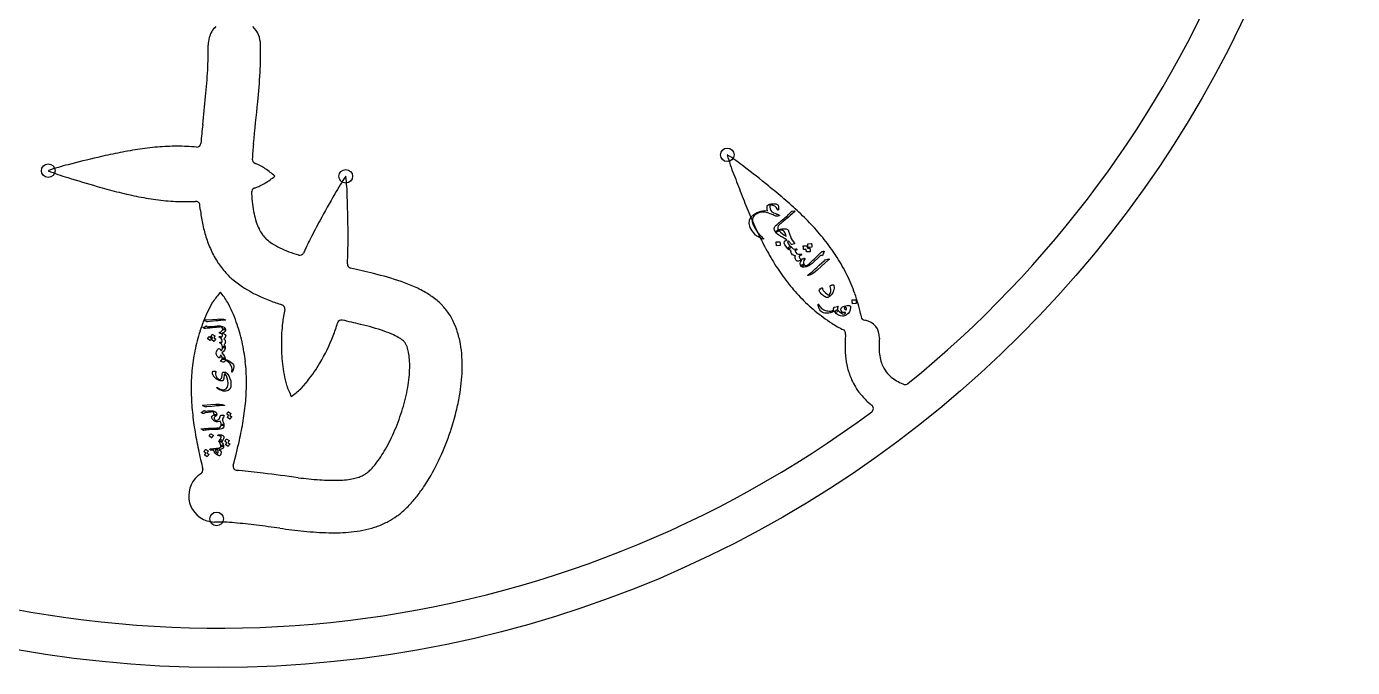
# Model space of a CAD drawing. Header units: millimetres. Extents: x -68 to 68, y -68 to 68.
# Drawn here: x -11.5 to 67.9, y -67.9 to -29.6 of the extents above; entities that cross this region are included whole.
import ezdxf

# ---------------------------------------------------------------- set-up
doc = ezdxf.new("R2010")
doc.units = ezdxf.units.MM
for name, color, linetype in [('CUT_INNER', 6, 'Continuous'), ('CUT_OUTER', 1, 'Continuous'), ('ENGRAVE', 7, 'Continuous'), ('TEXT', 5, 'Continuous')]:
    doc.layers.add(name, color=color, linetype=linetype)

msp = doc.modelspace()

# ---------------------------------------------------------------- linework, layer by layer
at = {"layer": 'CUT_INNER'}
for points in [[(2.192, -37.732), (2.236, -37.752)], [(2.2, -39.23), (2.16, -39.245)], [(-1.071, -40.515), (-1.093, -40.256)], [(2.279, -41.247), (2.284, -41.264)], [(2.446, -41.67), (2.455, -41.688)], [(-0.623, -46.626), (-0.318, -46.05), (-0.315, -46.045)], [(38.483, -46.772), (38.512, -46.939)], [(38.73, -47.146), (38.751, -47.148)], [(37.587, -47.998), (37.589, -47.986)], [(39.611, -48.215), (39.611, -48.221)], [(11.408, -49.078), (11.404, -49.058)], [(5.377, -50.75), (4.95, -51.244), (4.947, -51.248)], [(40.819, -50.871), (41.013, -50.958)], [(8.429, -56.546), (8.448, -56.54)]]:
    msp.add_lwpolyline(points, dxfattribs=at)
for centre, radius, start, end in [((0, 0), 65.593, 309.04758, 63.30252), ((0.967, -30.662), 1.571, 134.89219, 163.55669), ((0.967, -30.662), 1.571, 0.50162, 44.97579), ((-18.059, -31.137), 17.46, 356.65446, 1.52728), ((0.998, -30.667), 1.602, 163.70471, 180.18202), ((-17.402, -31.157), 19.946, 356.70096, 1.46231), ((-38.4, -29.964), 37.836, 354.25374, 356.6787), ((-38.231, -29.978), 40.808, 354.25932, 356.73215), ((-290.146, -4.772), 290.839, 353.9496, 354.28123), ((-43025.74, 4337.524), 43249.615, 354.1954084, 354.1987503), ((38.766, -39.774), 39.93, 173.74996, 175.37004), ((1.961, -76.376), 40.05, 101.49233, 103.23371), ((-1.026, -61.666), 25.039, 98.73917, 101.50049), ((-2.117, -54.57), 17.86, 94.90625, 98.73925), ((-2.445, -50.763), 14.039, 90.06039, 94.89779), ((-2.447, -48.544), 11.82, 84.43664, 90.06173), ((-1.283, -36.53), 0.25, 265.81625, 355.20607), ((21.745, -38.62), 19.734, 174.03894, 176.71534), ((25.021, -46.033), 10.36, 51.19795, 58.07606), ((40.486, -34.556), 10.342, 195.04273, 201.92571), ((-6.622, -47.906), 10.35, 103.23336, 110.11851), ((10.63, -113.306), 77.984, 103.22234, 104.57261), ((2.293, -37.504), 0.25, 176.59705, 246.12085), ((-1.523, -45.437), 8.555, 59.46571, 63.93674), ((-2.225, -45.148), 8.696, 49.66602, 54.50835), ((-15.923, -99.857), 77.984, 51.1852, 52.53547), ((-6.151, -28.653), 10.352, 247.08511, 253.96114), ((15.598, 40.231), 82.584, 252.66319, 253.93818), ((-1.168, -32.657), 7.434, 302.27953, 307.94468), ((16.072, -44.518), 10.341, 144.58236, 151.46567), ((-2.625, -39.898), 10.36, 0.73791, 7.61572), ((112.98, -7.5), 87.717, 200.63854, 201.44078), ((3.822, -0.604), 40.085, 253.96419, 255.70259), ((0.116, -15.161), 25.064, 255.69445, 258.4504), ((2.25, -39.478), 0.25, 111.07844, 181.30394), ((3.251, -39.49), 1.25, 179.7027, 183.85454), ((12.372, -39.002), 10.385, 183.15935, 186.6152), ((-0.883, -31.992), 7.867, 293.0668, 297.92932), ((78.626, -80.663), 82.584, 150.16593, 151.44092), ((81.519, -19.906), 53.898, 201.39067, 202.6863), ((7.86, -70.306), 40.05, 49.45519, 51.19657), ((-1.323, -22.201), 17.878, 258.45029, 262.27582), ((-1.839, -25.993), 14.052, 262.28422, 267.11329), ((-1.947, -28.059), 11.983, 267.13027, 272.78186), ((-1.342, -40.277), 0.25, 4.86122, 95.23521), ((9.575, -39.246), 7.579, 187.22011, 191.5742), ((-70.198, -42.589), 77.984, 0.72508, 2.07535), ((17.621, -58.901), 25.039, 46.70202, 49.46334), ((9.248, -39.309), 10.389, 186.66254, 191.26794), ((11.694, -38.478), 9.815, 193.48337, 196.38985), ((8.846, -38.878), 6.982, 199.98586, 203.57265), ((41.307, -60.33), 40.085, 151.46693, 153.20532), ((60.472, -28.712), 31.084, 202.67226, 204.90492), ((22.544, -53.676), 17.86, 42.86911, 46.70211), ((7.248, -39.673), 8.357, 191.50334, 197.24356), ((6.915, -39.337), 5.042, 207.79724, 211.89495), ((2.93, -41.806), 0.353, 213.4207, 220.62502), ((6.045, -39.289), 4.358, 219.07956, 223.0491), ((-32.267, -42.117), 40.05, 358.99507, 0.73645), ((51.218, -33.01), 20.88, 204.90094, 208.19268), ((25.343, -51.075), 14.039, 38.02324, 42.86064), ((5.983, -40.033), 7.042, 197.49398, 204.50332), ((3.111, -42.016), 0.353, 224.58825, 231.94289), ((7.538, -36.594), 7.353, 230.82776, 233.79817), ((3.398, -42.238), 0.354, 234.99117, 240.49299), ((6.595, -37.045), 6.452, 238.49522, 243.21262), ((7.146, -35.541), 8.044, 244.53851, 253.13122), ((22.971, -51.147), 19.579, 153.00369, 155.75418), ((-12.149, -42.534), 19.928, 356.43323, 359.17983), ((46.633, -35.467), 15.679, 208.19666, 212.53955), ((26.965, -49.802), 11.977, 32.34721, 38.00596), ((5.191, -40.352), 6.19, 204.86036, 212.78873), ((4.892, -43.003), 0.25, 251.19388, 335.2693), ((27.803, -49.267), 10.983, 26.10607, 32.32585), ((2.489, -42.193), 2.921, 211.12816, 214.27346), ((6.539, -38.861), 8.158, 217.59733, 223.20797), ((1.832, -43.367), 1.645, 221.0484, 231.86459), ((7.99, -43.787), 0.25, 176.93546, 257.33212), ((-5.555, -105.096), 62.537, 76.2486, 77.54255), ((4.844, -62.873), 19.052, 71.24428, 76.44281), ((44.249, -36.985), 12.852, 212.55251, 217.82205), ((28.163, -49.088), 10.581, 19.5037, 26.09604), ((7.755, -36.275), 10.883, 230.39366, 234.67984), ((3.04, -42.696), 2.922, 237.33545, 239.73783), ((6.2, -37.711), 8.822, 238.32644, 249.44232), ((7.043, -55.96), 11.8, 66.41598, 70.56017), ((8.573, -52.174), 7.72, 59.34876, 65.57925), ((43.085, -37.883), 11.381, 217.84237, 223.80929), ((6.805, -51.037), 8.696, 140.12276, 144.96509), ((-5.694, -50.079), 7.434, 32.73627, 38.40142), ((-6.865, -50.044), 8.426, 19.34069, 28.22419), ((6.672, -36.858), 9.787, 248.606, 253.05955), ((11.724, -46.978), 1.645, 52.39598, 61.50082), ((9.038, -50.93), 6.42, 48.00873, 54.92867), ((42.624, -38.321), 10.746, 223.82803, 230.2381), ((28.888, -48.843), 9.816, 12.18131, 19.5647), ((8.25, -50.825), 9.816, 154.67519, 162.05859), ((3.74, -46.458), 0.25, 348.88577, 71.19388), ((11.859, -48.169), 8.048, 168.07259, 173.96172), ((11.871, -47.615), 2.064, 39.48826, 44.88136), ((8.98, -50.225), 5.958, 34.19016, 41.18356), ((42.381, -38.616), 10.364, 230.22782, 237.10941), ((-8.684, -50.724), 10.367, 12.72209, 19.55706), ((14.53, -48.564), 10.746, 173.36791, 179.77798), ((-0.393, -45.159), 7.848, 338.14726, 344.06299), ((7.393, -47.386), 0.25, 77.33212, 163.31899), ((-3.613, -96.91), 50.982, 76.22995, 77.47082), ((4.823, -62.905), 15.947, 71.24132, 76.58393), ((12.139, -47.942), 2.064, 25.56212, 31.05032), ((6.848, -50.632), 8, 21.7974, 26.58948), ((39.734, -42.965), 5.276, 235.59605, 244.39506), ((38.758, -46.897), 0.25, 189.65075, 263.63213), ((38.594, -48.155), 1.019, 356.63055, 81.15913), ((8.975, -51.072), 10.581, 161.99759, 168.58993), ((-9.053, -50.809), 10.746, 6.32192, 12.73199), ((-3.026, -44.241), 10.634, 329.05182, 338.83448), ((7.298, -55.276), 7.928, 66.14274, 70.45125), ((8.367, -52.501), 4.959, 59.538, 64.46783), ((10.713, -48.537), 0.353, 55.37603, 61.56666), ((8.645, -51.38), 3.869, 50.75283, 54.09479), ((10.875, -48.661), 0.353, 43.0217, 51.92045), ((10.188, -49.258), 1.263, 36.76058, 41.562), ((11.512, -48.609), 2.922, 16.22459, 18.92964), ((8.716, -49.603), 5.886, 10.23468, 17.91004), ((37.342, -47.947), 0.25, 350.81963, 63.47425), ((43.721, -48.687), 6.17, 177.65697, 185.43816), ((42.159, -48.55), 4.605, 173.11799, 178.56506), ((44.689, -48.691), 5.1, 174.71726, 181.34942), ((9.369, -51.149), 10.983, 168.59996, 174.81974), ((14.151, -48.564), 10.367, 179.76808, 186.60305), ((10.922, -48.721), 0.353, 29.15781, 38.2137), ((9.388, -49.506), 2.077, 22.56053, 27.44657), ((10.984, -48.855), 0.353, 18.19644, 24.39178), ((6.306, -50.266), 5.239, 13.32932, 16.88052), ((4.149, -50.243), 7.352, 5.89024, 9.12518), ((7.398, -49.803), 7.22, 3.64138, 9.94041), ((43.08, -48.725), 3.49, 181.40519, 189.30605), ((-9.685, -50.875), 11.381, 0.33626, 6.30317), ((12.226, -48.819), 8.426, 186.38668, 195.27018), ((-2.329, -44.669), 9.816, 321.72118, 329.10458), ((3.183, -49.751), 8.296, 354.35568, 358.29398), ((5.389, -49.896), 6.086, 359.03743, 3.83358), ((5.792, -49.877), 8.827, 358.26302, 3.4565), ((42.551, -48.796), 4.996, 185.46582, 194.08139), ((41.866, -48.965), 4.29, 194.11461, 203.97992), ((42.178, -48.873), 2.576, 189.30483, 198.5048), ((41.666, -49.043), 2.037, 198.54839, 208.79061), ((41.478, -49.143), 1.824, 208.88984, 224.95064), ((10.359, -51.235), 11.977, 174.8411, 180.49984), ((-11.156, -50.88), 12.852, 355.0464, 0.31594), ((0.945, -49.404), 10.557, 350.37216, 353.67637), ((3.542, -49.766), 11.08, 350.0755, 358.04367), ((41.495, -49.13), 3.884, 203.98029, 218.46297), ((41.643, -48.974), 2.059, 225.03183, 235.10982), ((41.956, -48.521), 2.61, 235.14843, 244.1687), ((12.421, -51.212), 14.039, 180.51713, 185.35453), ((11.093, -48.522), 7.434, 199.78226, 205.44742), ((-0.873, -44.787), 8.696, 307.16875, 312.01109), ((0.426, -49.238), 11.098, 343.14805, 349.97222), ((41.52, -49.105), 3.92, 218.52644, 229.09869), ((41.376, -50.09), 0.941, 247.32436, 252.93439), ((41.164, -50.747), 0.25, 255.20166, 309.19922), ((-13.971, -50.632), 15.679, 350.69055, 355.03344), ((1.221, -49.402), 13.429, 346.25233, 350.25312), ((40.847, -49.91), 2.871, 228.72953, 233.88428), ((39.002, -52.427), 0.25, 306.73828, 52.25098), ((0, -0.002), 65.591, 246.9623, 306.64815), ((16.225, -50.853), 17.86, 185.363, 189.196), ((-19.104, -49.789), 20.88, 347.39483, 350.68657), ((-0.82, -48.883), 12.393, 337.01326, 343.24759), ((-0.558, -48.969), 15.26, 339.86553, 346.25806), ((23.312, -49.706), 25.039, 189.19591, 191.95723), ((0.635, -49.525), 10.803, 330.3111, 337.13641), ((-28.954, -47.59), 30.972, 344.56933, 347.40081), ((-0.378, -49.058), 15.06, 333.56231, 339.94728), ((37.532, -46.704), 39.573, 191.94384, 193.68515), ((3.807, -51.362), 7.138, 321.93633, 330.5081), ((-0.195, -57.667), 1.571, 122.45384, 252.30809), ((-1.161, -56.124), 0.25, 299.47747, 13.25341), ((1.144, -55.896), 0.25, 164.85711, 266.43511), ((0.913, -60.249), 4.109, 85.12532, 87.00454), ((-1.566, -89.412), 33.378, 82.66817, 85.13831), ((-3596.231, -27763.995), 27940.44, 82.595016, 82.5993409), ((6.788, -53.233), 3.726, 301.25132, 304.50243), ((8.692, -56.017), 0.353, 305.744, 311.76618), ((6.812, -53.735), 3.31, 309.72718, 314.8599), ((4.905, -52.079), 5.832, 316.66686, 320.82939), ((2.102, -50.312), 12.281, 326.64809, 333.65192), ((7.921, -31.432), 25.342, 262.89176, 265.8459), ((6.911, -45.633), 11.105, 265.73322, 271.55729), ((6.951, -49.573), 7.166, 272.09657, 275.9712), ((7.14, -51.892), 4.841, 276.60271, 281.57206), ((6.797, -51.223), 5.568, 283.64518, 287.04387), ((6.939, -52.69), 4.135, 291.40902, 295.0244), ((8.531, -56.12), 0.353, 296.31081, 302.48644), ((3.795, -51.364), 10.289, 322.13459, 326.35788), ((5.501, -52.618), 8.172, 316.58456, 321.73227), ((9.819, -57.493), 1.645, 302.84499, 311.70215), ((6.891, -53.856), 6.312, 309.58626, 316.07737), ((-0.189, -57.635), 1.602, 252.4433, 268.92061), ((-0.14, -72.541), 13.304, 85.15994, 90.34116), ((-1.521, -89.033), 29.853, 82.64951, 85.18903), ((-27.547, -291.915), 234.398, 82.34072, 82.68482), ((7.439, -53.52), 6.329, 281.23571, 287.73608), ((7.745, -54.545), 5.259, 287.96378, 296.03999), ((8.849, -56.609), 2.922, 294.34522, 297.04167), ((6.436, -52.691), 7.518, 299.85334, 304.66116), ((10.054, -12.325), 47.709, 262.33963, 264.06638), ((7.236, -39.469), 20.42, 264.05696, 266.23637), ((6.943, -45.071), 14.81, 265.94615, 268.79525), ((6.928, -49.074), 10.808, 268.42878, 275.53753), ((7.155, -51.914), 7.959, 275.87948, 280.98621)]:
    msp.add_arc(centre, radius, start, end, dxfattribs=at)
at = {"layer": 'CUT_OUTER'}
msp.add_circle((0, 0), 67.95, dxfattribs=at)
at = {"layer": 'ENGRAVE'}
for centre in [(30.498, -37.239), (-10.182, -38.188), (7.644, -38.524), (-0.092, -59.049)]:
    msp.add_circle(centre, 0.408, dxfattribs=at)
at = {"layer": 'TEXT'}
for points in [[(33.49, -40.214), (33.52, -40.237), (33.543, -40.269), (33.56, -40.31), (33.57, -40.359), (33.572, -40.386), (33.574, -40.412), (33.574, -40.436), (33.573, -40.459), (33.571, -40.48), (33.568, -40.5), (33.564, -40.518), (33.559, -40.535), (33.552, -40.548), (33.543, -40.551), (33.533, -40.543), (33.522, -40.524), (33.447, -40.408), (33.347, -40.322), (33.221, -40.269), (33.069, -40.247), (33.061, -40.249), (33.056, -40.253), (33.051, -40.261), (33.049, -40.27), (33.048, -40.376), (33.069, -40.474), (33.111, -40.566), (33.175, -40.65), (33.189, -40.663), (33.211, -40.677), (33.24, -40.692), (33.276, -40.709), (33.346, -40.738), (33.408, -40.763), (33.462, -40.785), (33.507, -40.803), (33.544, -40.818), (33.573, -40.83), (33.594, -40.839), (33.607, -40.844), (33.621, -40.855), (33.623, -40.865), (33.612, -40.875), (33.588, -40.885), (33.52, -40.904), (33.468, -40.915), (33.431, -40.919), (33.409, -40.916), (33.363, -40.891), (33.312, -40.866), (33.256, -40.841), (33.196, -40.816), (33.131, -40.791), (33.062, -40.766), (32.988, -40.741), (32.91, -40.716), (32.734, -40.679), (32.562, -40.681), (32.392, -40.72), (32.225, -40.798), (32.145, -40.855), (32.081, -40.922), (32.033, -40.999), (32, -41.086), (31.992, -41.248), (32.045, -41.439), (32.16, -41.658), (32.337, -41.904), (32.367, -41.94), (32.401, -41.978), (32.437, -42.019), (32.477, -42.061), (32.519, -42.106), (32.565, -42.152), (32.614, -42.201), (32.666, -42.251), (32.674, -42.26), (32.679, -42.267), (32.68, -42.274), (32.678, -42.279), (32.653, -42.284), (32.597, -42.268), (32.511, -42.232), (32.394, -42.176), (32.326, -42.139), (32.27, -42.105), (32.226, -42.072), (32.194, -42.042), (32.088, -41.919), (31.998, -41.801), (31.927, -41.69), (31.872, -41.584), (31.806, -41.357), (31.82, -41.153), (31.912, -40.973), (32.083, -40.817), (32.294, -40.693), (32.501, -40.615), (32.706, -40.58), (32.909, -40.59), (32.889, -40.501), (32.879, -40.424), (32.879, -40.359), (32.888, -40.306), (32.895, -40.289), (32.905, -40.273), (32.917, -40.259), (32.933, -40.247), (32.981, -40.221), (33.03, -40.2), (33.079, -40.185), (33.127, -40.175), (33.234, -40.165), (33.33, -40.168), (33.415, -40.184), (33.49, -40.214)], [(34.526, -40.597), (34.535, -40.597), (34.541, -40.597), (34.545, -40.599), (34.547, -40.602), (34.548, -40.608), (34.544, -40.617), (34.534, -40.63), (34.519, -40.646), (34.392, -40.764), (34.273, -40.872), (34.162, -40.969), (34.06, -41.055), (33.971, -41.128), (33.892, -41.193), (33.822, -41.251), (33.761, -41.301), (33.71, -41.344), (33.667, -41.379), (33.634, -41.407), (33.61, -41.427), (33.547, -41.499), (33.518, -41.577), (33.524, -41.66), (33.566, -41.748), (33.576, -41.773), (33.573, -41.796), (33.557, -41.817), (33.528, -41.836), (33.477, -41.86), (33.439, -41.874), (33.413, -41.878), (33.398, -41.871), (33.333, -41.754), (33.316, -41.643), (33.35, -41.539), (33.432, -41.443), (33.477, -41.405), (33.522, -41.366), (33.568, -41.328), (33.614, -41.29), (33.66, -41.252), (33.706, -41.215), (33.753, -41.177), (33.8, -41.139), (33.889, -41.067), (33.968, -41.001), (34.037, -40.94), (34.096, -40.885), (34.151, -40.83), (34.209, -40.77), (34.271, -40.706), (34.335, -40.638), (34.347, -40.627), (34.36, -40.618), (34.373, -40.612), (34.386, -40.609)], [(33.835, -41.672), (33.91, -41.669), (33.974, -41.671), (34.028, -41.68), (34.071, -41.695), (34.106, -41.715), (34.135, -41.741), (34.157, -41.773), (34.173, -41.809), (34.227, -41.981), (34.28, -42.129), (34.332, -42.252), (34.384, -42.35), (34.516, -42.528), (34.521, -42.539), (34.52, -42.548), (34.513, -42.555), (34.5, -42.561), (34.356, -42.607), (34.346, -42.608), (34.336, -42.604), (34.326, -42.596), (34.316, -42.585), (34.292, -42.55), (34.269, -42.519), (34.246, -42.49), (34.223, -42.463), (34.201, -42.44), (34.179, -42.419), (34.159, -42.401), (34.139, -42.385), (34.125, -42.405), (34.116, -42.424), (34.112, -42.442), (34.113, -42.459), (34.135, -42.52), (34.173, -42.587), (34.229, -42.661), (34.303, -42.741), (34.316, -42.769), (34.303, -42.798), (34.263, -42.83), (34.197, -42.863), (34.177, -42.871), (34.16, -42.874), (34.146, -42.872), (34.135, -42.865), (34.016, -42.735), (33.939, -42.621), (33.906, -42.523), (33.916, -42.441), (33.931, -42.418), (33.963, -42.392), (34.01, -42.364), (34.072, -42.334), (34.06, -42.326), (34.045, -42.317), (34.026, -42.306), (34.005, -42.294), (33.981, -42.28), (33.953, -42.264), (33.922, -42.247), (33.888, -42.228), (33.821, -42.191), (33.76, -42.157), (33.706, -42.127), (33.659, -42.099), (33.578, -42.044), (33.508, -41.988), (33.448, -41.93), (33.398, -41.871), (33.428, -41.825), (33.467, -41.787), (33.516, -41.756), (33.574, -41.732), (33.631, -41.71), (33.693, -41.693), (33.761, -41.68), (33.835, -41.672)], [(34.022, -42.106), (33.99, -41.991), (33.954, -41.899), (33.914, -41.832), (33.87, -41.789), (33.821, -41.766), (33.76, -41.755), (33.688, -41.756), (33.605, -41.77), (33.605, -41.778), (33.608, -41.788), (33.612, -41.798), (33.619, -41.808), (33.688, -41.878), (33.778, -41.951), (33.889, -42.027), (34.022, -42.106)], [(33.637, -42.449), (33.641, -42.45), (33.645, -42.452), (33.648, -42.456), (33.651, -42.461), (33.663, -42.508), (33.671, -42.556), (33.673, -42.603), (33.671, -42.651), (33.67, -42.657), (33.667, -42.661), (33.663, -42.663), (33.658, -42.664), (33.452, -42.681), (33.446, -42.681), (33.442, -42.677), (33.44, -42.671), (33.44, -42.661), (33.44, -42.653), (33.439, -42.641), (33.438, -42.624), (33.437, -42.603), (33.435, -42.577), (33.432, -42.547), (33.429, -42.511), (33.425, -42.471), (33.425, -42.465), (33.427, -42.461), (33.429, -42.459), (33.434, -42.459)], [(34.611, -42.878), (34.626, -42.876), (34.638, -42.877), (34.649, -42.879), (34.658, -42.883), (34.665, -42.89), (34.669, -42.897), (34.67, -42.906), (34.669, -42.916), (34.663, -42.926), (34.654, -42.935), (34.641, -42.941), (34.624, -42.946), (34.615, -42.947), (34.605, -42.949), (34.596, -42.951), (34.586, -42.953), (34.576, -42.955), (34.566, -42.957), (34.556, -42.958), (34.545, -42.959), (34.595, -43.083), (34.671, -43.161), (34.772, -43.195), (34.898, -43.184), (34.913, -43.182), (34.925, -43.182), (34.935, -43.184), (34.944, -43.187), (34.951, -43.193), (34.955, -43.2), (34.957, -43.209), (34.956, -43.219), (34.952, -43.228), (34.945, -43.236), (34.934, -43.243), (34.92, -43.248), (34.886, -43.259), (34.858, -43.27), (34.837, -43.281), (34.823, -43.291), (34.807, -43.313), (34.801, -43.339), (34.804, -43.369), (34.816, -43.403), (34.835, -43.436), (34.856, -43.461), (34.88, -43.477), (34.906, -43.486), (34.939, -43.486), (34.983, -43.477), (35.036, -43.459), (35.101, -43.434), (35.109, -43.431), (35.117, -43.432), (35.125, -43.436), (35.132, -43.445), (35.138, -43.455), (35.141, -43.464), (35.141, -43.473), (35.137, -43.482), (35.087, -43.575), (35.062, -43.658), (35.062, -43.732), (35.085, -43.797), (35.089, -43.811), (35.085, -43.828), (35.074, -43.846), (35.056, -43.867), (35.036, -43.887), (35.016, -43.904), (34.995, -43.916), (34.975, -43.924), (34.955, -43.929), (34.939, -43.931), (34.927, -43.928), (34.918, -43.921), (34.877, -43.841), (34.866, -43.755), (34.886, -43.661), (34.937, -43.561), (34.939, -43.556), (34.939, -43.553), (34.936, -43.551), (34.93, -43.552), (34.864, -43.574), (34.809, -43.59), (34.764, -43.6), (34.729, -43.603), (34.7, -43.6), (34.674, -43.593), (34.651, -43.58), (34.632, -43.562), (34.59, -43.498), (34.568, -43.431), (34.566, -43.362), (34.583, -43.291), (34.517, -43.28), (34.459, -43.257), (34.408, -43.222), (34.365, -43.176), (34.334, -43.123), (34.316, -43.071), (34.311, -43.018), (34.321, -42.964), (34.262, -42.951), (34.211, -42.929), (34.168, -42.901), (34.134, -42.864), (34.13, -42.842), (34.144, -42.812), (34.176, -42.774), (34.227, -42.728), (34.245, -42.718), (34.263, -42.717), (34.282, -42.724), (34.301, -42.739), (34.377, -42.814), (34.453, -42.861), (34.532, -42.883), (34.611, -42.878)], [(35.431, -42.826), (35.435, -42.827), (35.439, -42.829), (35.442, -42.833), (35.446, -42.838), (35.452, -42.862), (35.458, -42.885), (35.462, -42.908), (35.466, -42.931), (35.468, -42.955), (35.469, -42.978), (35.469, -43.002), (35.467, -43.027), (35.465, -43.032), (35.462, -43.037), (35.458, -43.039), (35.452, -43.041), (35.245, -43.056), (35.241, -43.055), (35.238, -43.052), (35.236, -43.046), (35.236, -43.037), (35.236, -43.031), (35.235, -43.022), (35.234, -43.01), (35.233, -42.994), (35.232, -42.976), (35.23, -42.954), (35.227, -42.929), (35.225, -42.901), (35.072, -42.913), (35.067, -42.912), (35.064, -42.908), (35.062, -42.901), (35.062, -42.892), (35.062, -42.884), (35.062, -42.872), (35.061, -42.855), (35.059, -42.834), (35.057, -42.808), (35.055, -42.777), (35.052, -42.742), (35.047, -42.702), (35.048, -42.697), (35.05, -42.693), (35.053, -42.691), (35.057, -42.691), (35.259, -42.683), (35.263, -42.684), (35.266, -42.686), (35.27, -42.69), (35.273, -42.695), (35.278, -42.712), (35.282, -42.728), (35.286, -42.745), (35.29, -42.762), (35.293, -42.779), (35.295, -42.796), (35.296, -42.814), (35.296, -42.831)], [(35.529, -42.555), (35.533, -42.555), (35.537, -42.557), (35.54, -42.561), (35.544, -42.567), (35.55, -42.59), (35.556, -42.613), (35.56, -42.637), (35.564, -42.66), (35.566, -42.683), (35.567, -42.707), (35.567, -42.731), (35.565, -42.755), (35.564, -42.762), (35.561, -42.767), (35.557, -42.77), (35.551, -42.771), (35.344, -42.787), (35.339, -42.785), (35.336, -42.781), (35.334, -42.775), (35.334, -42.765), (35.334, -42.758), (35.333, -42.745), (35.332, -42.728), (35.331, -42.707), (35.329, -42.681), (35.327, -42.651), (35.323, -42.615), (35.319, -42.575), (35.319, -42.569), (35.321, -42.565), (35.324, -42.563), (35.328, -42.563)], [(36.165, -43.039), (36.204, -43.029), (36.236, -43.021), (36.258, -43.015), (36.273, -43.011), (36.283, -43.008), (36.291, -43.009), (36.298, -43.011), (36.304, -43.017), (36.307, -43.024), (36.308, -43.033), (36.306, -43.042), (36.3, -43.051), (36.272, -43.096), (36.25, -43.141), (36.234, -43.186), (36.224, -43.231), (36.22, -43.245), (36.211, -43.254), (36.198, -43.26), (36.18, -43.261), (36.092, -43.263), (36.068, -43.285), (36.045, -43.306), (36.022, -43.328), (36, -43.349), (35.978, -43.369), (35.956, -43.389), (35.936, -43.409), (35.915, -43.429), (35.726, -43.609), (35.574, -43.746), (35.461, -43.838), (35.386, -43.888), (35.229, -43.949), (35.099, -43.975), (34.995, -43.965), (34.917, -43.919), (34.915, -43.917), (34.914, -43.915), (34.912, -43.913), (34.911, -43.911), (34.913, -43.892), (34.932, -43.868), (34.967, -43.837), (35.019, -43.8), (35.039, -43.788), (35.056, -43.783), (35.071, -43.785), (35.084, -43.795), (35.128, -43.835), (35.174, -43.861), (35.222, -43.874), (35.272, -43.874), (35.31, -43.843), (35.352, -43.808), (35.398, -43.767), (35.449, -43.721), (35.505, -43.67), (35.564, -43.614), (35.627, -43.554), (35.695, -43.489), (35.761, -43.425), (35.821, -43.368), (35.874, -43.317), (35.92, -43.272), (35.959, -43.234), (35.992, -43.202), (36.018, -43.178), (36.038, -43.159), (36.13, -43.062), (36.14, -43.054), (36.149, -43.047), (36.157, -43.042), (36.165, -43.039)], [(36.525, -43.486), (36.572, -43.478), (36.595, -43.484), (36.593, -43.502), (36.566, -43.533), (36.142, -43.914), (35.882, -44.146), (35.663, -44.318), (35.486, -44.427), (35.35, -44.476), (35.336, -44.476), (35.327, -44.474), (35.323, -44.47), (35.324, -44.464), (35.327, -44.456), (35.332, -44.449), (35.34, -44.441), (35.35, -44.433), (35.43, -44.373), (35.513, -44.306), (35.597, -44.232), (35.684, -44.15), (35.707, -44.129), (35.769, -44.072), (35.869, -43.979), (36.008, -43.849), (36.314, -43.559), (36.331, -43.545), (36.349, -43.533), (36.366, -43.525), (36.383, -43.52)], [(36.691, -45.062), (36.719, -45.053), (36.744, -45.045), (36.767, -45.039), (36.788, -45.035), (36.806, -45.031), (36.823, -45.029), (36.837, -45.029), (36.848, -45.029), (36.862, -45.032), (36.873, -45.04), (36.88, -45.052), (36.884, -45.069), (36.892, -45.233), (36.869, -45.381), (36.815, -45.513), (36.731, -45.628), (36.704, -45.656), (36.675, -45.682), (36.647, -45.705), (36.617, -45.727), (36.588, -45.746), (36.558, -45.762), (36.528, -45.776), (36.498, -45.787), (36.48, -45.79), (36.461, -45.79), (36.443, -45.787), (36.424, -45.781), (36.37, -45.753), (36.317, -45.721), (36.266, -45.685), (36.218, -45.646), (36.171, -45.604), (36.126, -45.559), (36.083, -45.511), (36.042, -45.46), (36.006, -45.39), (36.013, -45.325), (36.063, -45.267), (36.154, -45.215), (36.166, -45.212), (36.177, -45.211), (36.187, -45.214), (36.195, -45.219), (36.199, -45.227), (36.202, -45.235), (36.203, -45.245), (36.203, -45.257), (36.207, -45.289), (36.223, -45.325), (36.251, -45.364), (36.289, -45.409), (36.38, -45.5), (36.458, -45.571), (36.525, -45.621), (36.579, -45.652), (36.584, -45.652), (36.589, -45.65), (36.596, -45.645), (36.604, -45.639), (36.669, -45.542), (36.701, -45.424), (36.701, -45.283), (36.669, -45.121), (36.666, -45.099), (36.669, -45.082), (36.677, -45.07), (36.691, -45.062)], [(38.189, -45.923), (38.193, -45.924), (38.197, -45.926), (38.2, -45.93), (38.203, -45.936), (38.216, -45.983), (38.223, -46.03), (38.225, -46.078), (38.223, -46.125), (38.222, -46.131), (38.219, -46.135), (38.215, -46.138), (38.21, -46.138), (38.004, -46.156), (37.998, -46.155), (37.994, -46.151), (37.992, -46.145), (37.992, -46.136), (37.992, -46.128), (37.991, -46.115), (37.99, -46.099), (37.989, -46.077), (37.987, -46.052), (37.985, -46.021), (37.981, -45.985), (37.977, -45.945), (37.977, -45.939), (37.979, -45.935), (37.981, -45.933), (37.986, -45.933)], [(36.911, -46.367), (37.102, -46.315), (37.119, -46.312), (37.129, -46.314), (37.133, -46.32), (37.131, -46.331), (37.117, -46.365), (37.106, -46.397), (37.098, -46.425), (37.094, -46.451), (37.094, -46.475), (37.098, -46.498), (37.107, -46.52), (37.12, -46.54), (37.13, -46.564), (37.124, -46.589), (37.105, -46.616), (37.071, -46.646), (37.033, -46.67), (37.001, -46.681), (36.974, -46.679), (36.953, -46.664), (36.941, -46.65), (36.93, -46.635), (36.918, -46.619), (36.907, -46.603), (36.905, -46.601), (36.901, -46.6), (36.896, -46.6), (36.889, -46.602), (36.794, -46.657), (36.691, -46.696), (36.579, -46.719), (36.459, -46.725), (36.346, -46.718), (36.252, -46.699), (36.178, -46.668), (36.124, -46.626), (36.083, -46.579), (36.049, -46.533), (36.021, -46.489), (36, -46.447), (35.991, -46.425), (35.983, -46.401), (35.974, -46.375), (35.966, -46.347), (35.958, -46.317), (35.95, -46.285), (35.943, -46.251), (35.937, -46.214), (35.935, -46.206), (35.935, -46.198), (35.936, -46.192), (35.939, -46.187), (35.944, -46.181), (35.949, -46.178), (35.954, -46.177), (35.959, -46.178), (35.964, -46.18), (35.968, -46.184), (35.972, -46.189), (35.974, -46.195), (36.006, -46.263), (36.041, -46.322), (36.079, -46.373), (36.12, -46.415), (36.167, -46.453), (36.218, -46.486), (36.272, -46.516), (36.33, -46.541), (36.391, -46.562), (36.456, -46.579), (36.524, -46.592), (36.595, -46.602), (36.656, -46.604), (36.711, -46.6), (36.762, -46.59), (36.808, -46.574), (36.831, -46.551), (36.851, -46.515), (36.866, -46.466), (36.877, -46.404), (36.881, -46.392), (36.888, -46.382), (36.898, -46.373), (36.911, -46.367)], [(37.87, -46.313), (37.877, -46.327), (37.882, -46.345), (37.885, -46.368), (37.884, -46.394), (37.861, -46.524), (37.811, -46.639), (37.735, -46.739), (37.633, -46.825), (37.574, -46.86), (37.516, -46.886), (37.459, -46.901), (37.405, -46.905), (37.272, -46.888), (37.152, -46.841), (37.045, -46.766), (36.952, -46.663), (36.946, -46.649), (36.947, -46.634), (36.954, -46.616), (36.968, -46.596), (36.977, -46.586), (36.986, -46.576), (36.996, -46.567), (37.007, -46.559), (37.019, -46.552), (37.03, -46.545), (37.041, -46.539), (37.052, -46.534), (37.072, -46.526), (37.09, -46.525), (37.105, -46.529), (37.119, -46.539), (37.214, -46.637), (37.311, -46.711), (37.41, -46.762), (37.511, -46.789), (37.535, -46.766), (37.553, -46.747), (37.565, -46.731), (37.572, -46.718), (37.576, -46.705), (37.577, -46.695), (37.576, -46.688), (37.572, -46.684), (37.568, -46.681), (37.565, -46.679), (37.561, -46.679), (37.557, -46.68), (37.508, -46.689), (37.463, -46.688), (37.423, -46.677), (37.389, -46.655), (37.317, -46.572), (37.296, -46.493), (37.326, -46.419), (37.408, -46.35), (37.463, -46.321), (37.525, -46.298), (37.594, -46.281), (37.671, -46.27), (37.742, -46.266), (37.798, -46.272), (37.841, -46.288), (37.87, -46.313)], [(37.624, -46.4), (37.605, -46.386), (37.58, -46.381), (37.55, -46.387), (37.514, -46.404), (37.509, -46.407), (37.506, -46.41), (37.504, -46.413), (37.504, -46.414), (37.514, -46.436), (37.525, -46.457), (37.539, -46.476), (37.555, -46.494), (37.572, -46.509), (37.587, -46.519), (37.602, -46.525), (37.617, -46.526), (37.631, -46.483), (37.637, -46.448), (37.635, -46.42), (37.624, -46.4)], [(-0.793, -47.646), (-0.823, -47.633), (-0.847, -47.623), (-0.865, -47.615), (-0.877, -47.611), (-0.884, -47.608), (-0.889, -47.603), (-0.892, -47.598), (-0.893, -47.592), (-0.892, -47.585), (-0.888, -47.579), (-0.882, -47.575), (-0.874, -47.572), (-0.834, -47.557), (-0.797, -47.539), (-0.765, -47.517), (-0.736, -47.493), (-0.727, -47.486), (-0.717, -47.485), (-0.705, -47.488), (-0.693, -47.496), (-0.635, -47.538), (-0.61, -47.536), (-0.584, -47.533), (-0.559, -47.531), (-0.534, -47.529), (-0.51, -47.526), (-0.486, -47.524), (-0.463, -47.521), (-0.44, -47.519), (-0.229, -47.496), (-0.065, -47.483), (0.054, -47.479), (0.127, -47.485), (0.258, -47.523), (0.354, -47.57), (0.416, -47.628), (0.444, -47.696), (0.444, -47.698), (0.444, -47.7), (0.444, -47.702), (0.444, -47.704), (0.433, -47.715), (0.408, -47.722), (0.371, -47.724), (0.319, -47.722), (0.3, -47.72), (0.287, -47.715), (0.278, -47.706), (0.275, -47.694), (0.266, -47.646), (0.25, -47.606), (0.225, -47.574), (0.193, -47.55), (0.154, -47.551), (0.109, -47.553), (0.059, -47.556), (0.003, -47.561), (-0.057, -47.566), (-0.123, -47.573), (-0.193, -47.581), (-0.269, -47.589), (-0.343, -47.597), (-0.41, -47.604), (-0.469, -47.611), (-0.521, -47.617), (-0.565, -47.622), (-0.601, -47.626), (-0.63, -47.629), (-0.652, -47.632), (-0.759, -47.648), (-0.77, -47.649), (-0.779, -47.649), (-0.787, -47.648), (-0.793, -47.646)], [(-0.804, -47.181), (-0.838, -47.162), (-0.85, -47.148), (-0.84, -47.137), (-0.807, -47.13), (-0.347, -47.095), (-0.065, -47.074), (0.161, -47.072), (0.329, -47.089), (0.44, -47.125), (0.449, -47.131), (0.454, -47.136), (0.454, -47.141), (0.451, -47.145), (0.445, -47.149), (0.438, -47.151), (0.429, -47.152), (0.419, -47.152), (0.338, -47.151), (0.252, -47.153), (0.16, -47.159), (0.064, -47.169), (0.039, -47.171), (-0.029, -47.177), (-0.139, -47.188), (-0.293, -47.203), (-0.632, -47.238), (-0.65, -47.239), (-0.667, -47.238), (-0.682, -47.234), (-0.696, -47.23)], [(0.126, -48.516), (0.116, -48.51), (0.108, -48.504), (0.102, -48.497), (0.099, -48.489), (0.097, -48.482), (0.099, -48.475), (0.102, -48.469), (0.108, -48.463), (0.117, -48.459), (0.127, -48.458), (0.138, -48.461), (0.152, -48.466), (0.158, -48.47), (0.165, -48.473), (0.172, -48.477), (0.179, -48.48), (0.187, -48.484), (0.194, -48.488), (0.202, -48.492), (0.209, -48.497), (0.238, -48.392), (0.228, -48.304), (0.179, -48.233), (0.093, -48.178), (0.083, -48.172), (0.074, -48.166), (0.069, -48.16), (0.065, -48.153), (0.063, -48.146), (0.064, -48.139), (0.067, -48.133), (0.073, -48.127), (0.08, -48.123), (0.089, -48.121), (0.099, -48.122), (0.11, -48.126), (0.138, -48.136), (0.161, -48.143), (0.18, -48.146), (0.194, -48.146), (0.215, -48.14), (0.232, -48.127), (0.245, -48.106), (0.254, -48.078), (0.258, -48.047), (0.256, -48.02), (0.249, -47.998), (0.236, -47.98), (0.215, -47.964), (0.183, -47.948), (0.14, -47.933), (0.086, -47.917), (0.079, -47.915), (0.074, -47.911), (0.072, -47.904), (0.071, -47.895), (0.072, -47.885), (0.075, -47.878), (0.08, -47.872), (0.086, -47.869), (0.164, -47.833), (0.221, -47.792), (0.258, -47.745), (0.275, -47.692), (0.28, -47.681), (0.29, -47.672), (0.306, -47.665), (0.328, -47.661), (0.351, -47.658), (0.372, -47.657), (0.392, -47.659), (0.408, -47.664), (0.424, -47.67), (0.435, -47.678), (0.442, -47.686), (0.444, -47.694), (0.431, -47.766), (0.395, -47.827), (0.336, -47.877), (0.254, -47.916), (0.25, -47.918), (0.249, -47.92), (0.25, -47.923), (0.254, -47.926), (0.307, -47.944), (0.351, -47.961), (0.385, -47.977), (0.409, -47.992), (0.426, -48.008), (0.439, -48.026), (0.447, -48.045), (0.451, -48.066), (0.446, -48.128), (0.427, -48.182), (0.394, -48.228), (0.348, -48.265), (0.385, -48.304), (0.411, -48.347), (0.427, -48.395), (0.431, -48.446), (0.426, -48.495), (0.411, -48.538), (0.388, -48.574), (0.355, -48.604), (0.387, -48.642), (0.409, -48.681), (0.422, -48.72), (0.426, -48.761), (0.418, -48.777), (0.394, -48.789), (0.355, -48.797), (0.3, -48.802), (0.283, -48.8), (0.27, -48.792), (0.262, -48.778), (0.257, -48.758), (0.245, -48.673), (0.22, -48.605), (0.18, -48.552), (0.126, -48.516)], [(-0.623, -48.271), (-0.625, -48.269), (-0.627, -48.266), (-0.627, -48.261), (-0.627, -48.256), (-0.62, -48.238), (-0.612, -48.22), (-0.603, -48.203), (-0.594, -48.187), (-0.584, -48.17), (-0.573, -48.155), (-0.561, -48.139), (-0.548, -48.124), (-0.543, -48.121), (-0.539, -48.119), (-0.535, -48.119), (-0.531, -48.121), (-0.39, -48.213), (-0.387, -48.217), (-0.387, -48.221), (-0.389, -48.226), (-0.394, -48.232), (-0.398, -48.237), (-0.404, -48.245), (-0.411, -48.257), (-0.421, -48.271), (-0.432, -48.288), (-0.446, -48.309), (-0.461, -48.334), (-0.478, -48.362), (-0.481, -48.365), (-0.484, -48.367), (-0.487, -48.367), (-0.49, -48.365)], [(-0.426, -48.145), (-0.428, -48.143), (-0.43, -48.139), (-0.43, -48.135), (-0.43, -48.13), (-0.422, -48.112), (-0.415, -48.094), (-0.406, -48.077), (-0.397, -48.06), (-0.387, -48.044), (-0.376, -48.029), (-0.364, -48.013), (-0.351, -47.998), (-0.347, -47.995), (-0.343, -47.994), (-0.338, -47.995), (-0.334, -47.997), (-0.193, -48.089), (-0.191, -48.092), (-0.191, -48.095), (-0.193, -48.1), (-0.197, -48.106), (-0.2, -48.11), (-0.203, -48.116), (-0.209, -48.124), (-0.216, -48.135), (-0.224, -48.147), (-0.234, -48.162), (-0.245, -48.179), (-0.257, -48.199), (-0.153, -48.266), (-0.15, -48.269), (-0.15, -48.273), (-0.152, -48.279), (-0.157, -48.285), (-0.161, -48.29), (-0.166, -48.298), (-0.174, -48.309), (-0.183, -48.324), (-0.195, -48.341), (-0.208, -48.362), (-0.224, -48.386), (-0.241, -48.414), (-0.244, -48.417), (-0.247, -48.419), (-0.25, -48.418), (-0.253, -48.416), (-0.386, -48.322), (-0.388, -48.32), (-0.39, -48.316), (-0.39, -48.312), (-0.39, -48.307), (-0.384, -48.294), (-0.379, -48.281), (-0.373, -48.268), (-0.367, -48.256), (-0.36, -48.243), (-0.353, -48.231), (-0.346, -48.22), (-0.337, -48.209)], [(0.257, -48.758), (0.262, -48.731), (0.275, -48.713), (0.295, -48.703), (0.324, -48.703), (0.368, -48.713), (0.4, -48.726), (0.419, -48.742), (0.426, -48.761), (0.417, -48.847), (0.381, -48.933), (0.317, -49.019), (0.227, -49.105), (0.311, -49.216), (0.37, -49.31), (0.404, -49.387), (0.415, -49.447), (0.41, -49.467), (0.396, -49.483), (0.374, -49.495), (0.343, -49.504), (0.301, -49.506), (0.272, -49.497), (0.253, -49.476), (0.246, -49.444), (0.244, -49.415), (0.239, -49.387), (0.233, -49.358), (0.225, -49.33), (0.215, -49.303), (0.203, -49.275), (0.189, -49.248), (0.173, -49.222), (0.146, -49.254), (0.124, -49.293), (0.107, -49.338), (0.095, -49.391), (0.093, -49.396), (0.089, -49.399), (0.083, -49.4), (0.074, -49.4), (0.046, -49.391), (0.014, -49.371), (-0.02, -49.341), (-0.057, -49.3), (-0.106, -49.217), (-0.122, -49.128), (-0.107, -49.036), (-0.061, -48.939), (-0.031, -48.898), (-0.002, -48.869), (0.026, -48.853), (0.053, -48.85), (0.083, -48.861), (0.115, -48.887), (0.149, -48.928), (0.186, -48.984), (0.216, -48.945), (0.238, -48.894), (0.252, -48.832), (0.257, -48.758)], [(0.295, -49.657), (0.146, -49.596), (0.134, -49.59), (0.129, -49.583), (0.129, -49.577), (0.135, -49.572), (0.162, -49.556), (0.184, -49.542), (0.203, -49.527), (0.219, -49.513), (0.23, -49.498), (0.239, -49.481), (0.244, -49.462), (0.246, -49.442), (0.252, -49.423), (0.267, -49.409), (0.293, -49.401), (0.329, -49.399), (0.366, -49.402), (0.392, -49.411), (0.408, -49.425), (0.415, -49.445), (0.415, -49.46), (0.415, -49.475), (0.415, -49.491), (0.414, -49.507), (0.414, -49.51), (0.416, -49.512), (0.42, -49.514), (0.425, -49.517), (0.513, -49.528), (0.599, -49.554), (0.682, -49.594), (0.762, -49.65), (0.831, -49.711), (0.882, -49.769), (0.915, -49.825), (0.929, -49.879), (0.932, -49.929), (0.931, -49.976), (0.928, -50.018), (0.92, -50.055), (0.915, -50.074), (0.908, -50.093), (0.901, -50.114), (0.893, -50.136), (0.883, -50.16), (0.872, -50.184), (0.86, -50.209), (0.846, -50.236), (0.843, -50.242), (0.839, -50.247), (0.835, -50.251), (0.831, -50.252), (0.825, -50.254), (0.82, -50.253), (0.816, -50.252), (0.814, -50.248), (0.812, -50.244), (0.811, -50.24), (0.811, -50.235), (0.812, -50.23), (0.825, -50.171), (0.832, -50.116), (0.833, -50.064), (0.827, -50.016), (0.816, -49.969), (0.799, -49.922), (0.779, -49.877), (0.754, -49.832), (0.725, -49.788), (0.692, -49.746), (0.655, -49.703), (0.614, -49.662), (0.576, -49.631), (0.538, -49.606), (0.501, -49.587), (0.463, -49.575), (0.437, -49.578), (0.407, -49.592), (0.373, -49.616), (0.335, -49.65), (0.326, -49.656), (0.317, -49.659), (0.307, -49.659), (0.295, -49.657)], [(-0.139, -50.255), (-0.16, -50.316), (-0.162, -50.383), (-0.144, -50.458), (-0.108, -50.541), (-0.072, -50.593), (-0.029, -50.637), (0.02, -50.672), (0.077, -50.699), (0.089, -50.702), (0.101, -50.703), (0.113, -50.701), (0.126, -50.696), (0.167, -50.667), (0.198, -50.618), (0.219, -50.548), (0.231, -50.458), (0.242, -50.369), (0.261, -50.305), (0.286, -50.265), (0.319, -50.25), (0.388, -50.249), (0.448, -50.264), (0.501, -50.293), (0.546, -50.338), (0.639, -50.479), (0.707, -50.629), (0.75, -50.787), (0.767, -50.954), (0.751, -51.136), (0.694, -51.272), (0.596, -51.361), (0.456, -51.403), (0.379, -51.404), (0.296, -51.392), (0.207, -51.366), (0.112, -51.326), (0.086, -51.312), (0.06, -51.298), (0.035, -51.284), (0.012, -51.269), (-0.011, -51.254), (-0.033, -51.238), (-0.055, -51.222), (-0.075, -51.205), (-0.084, -51.196), (-0.087, -51.188), (-0.086, -51.181), (-0.079, -51.175), (-0.07, -51.172), (-0.062, -51.171), (-0.053, -51.173), (-0.045, -51.177), (0.078, -51.256), (0.189, -51.304), (0.289, -51.32), (0.377, -51.304), (0.47, -51.251), (0.536, -51.171), (0.576, -51.065), (0.589, -50.933), (0.578, -50.763), (0.546, -50.61), (0.492, -50.473), (0.417, -50.352), (0.41, -50.345), (0.404, -50.342), (0.397, -50.344), (0.391, -50.35), (0.378, -50.375), (0.367, -50.419), (0.357, -50.481), (0.349, -50.561), (0.338, -50.643), (0.318, -50.706), (0.289, -50.748), (0.252, -50.772), (0.209, -50.782), (0.164, -50.784), (0.116, -50.779), (0.067, -50.765), (-0.03, -50.721), (-0.118, -50.662), (-0.199, -50.586), (-0.272, -50.495), (-0.289, -50.471), (-0.304, -50.447), (-0.316, -50.424), (-0.327, -50.402), (-0.335, -50.381), (-0.34, -50.361), (-0.344, -50.341), (-0.346, -50.323), (-0.338, -50.252), (-0.306, -50.208), (-0.25, -50.193), (-0.17, -50.206), (-0.148, -50.215), (-0.136, -50.226), (-0.133, -50.24), (-0.139, -50.255)], [(-0.888, -52.288), (-0.922, -52.27), (-0.934, -52.255), (-0.924, -52.244), (-0.891, -52.237), (-0.431, -52.202), (-0.149, -52.181), (0.076, -52.179), (0.245, -52.196), (0.356, -52.232), (0.365, -52.238), (0.37, -52.244), (0.37, -52.249), (0.367, -52.253), (0.361, -52.256), (0.354, -52.258), (0.345, -52.259), (0.335, -52.26), (0.254, -52.258), (0.167, -52.261), (0.076, -52.267), (-0.02, -52.276), (-0.045, -52.278), (-0.113, -52.285), (-0.223, -52.295), (-0.377, -52.31), (-0.717, -52.345), (-0.735, -52.346), (-0.751, -52.345), (-0.766, -52.342), (-0.78, -52.337)], [(-1.005, -52.672), (-1.004, -52.669), (-1, -52.666), (-0.993, -52.662), (-0.984, -52.658), (-0.952, -52.644), (-0.92, -52.624), (-0.889, -52.6), (-0.857, -52.57), (-0.847, -52.562), (-0.835, -52.559), (-0.824, -52.561), (-0.812, -52.567), (-0.787, -52.584), (-0.768, -52.597), (-0.756, -52.604), (-0.749, -52.605), (-0.627, -52.584), (-0.522, -52.571), (-0.435, -52.565), (-0.366, -52.567), (-0.306, -52.575), (-0.25, -52.591), (-0.197, -52.615), (-0.146, -52.647), (-0.114, -52.681), (-0.094, -52.724), (-0.087, -52.777), (-0.093, -52.839), (-0.098, -52.852), (-0.108, -52.862), (-0.123, -52.868), (-0.142, -52.872), (-0.165, -52.873), (-0.186, -52.872), (-0.204, -52.868), (-0.219, -52.862), (-0.232, -52.853), (-0.241, -52.84), (-0.246, -52.824), (-0.248, -52.803), (-0.251, -52.741), (-0.267, -52.692), (-0.295, -52.656), (-0.335, -52.635), (-0.35, -52.636), (-0.364, -52.638), (-0.377, -52.639), (-0.389, -52.641), (-0.4, -52.642), (-0.41, -52.643), (-0.42, -52.645), (-0.429, -52.646), (-0.762, -52.697), (-0.772, -52.699), (-0.781, -52.701), (-0.791, -52.703), (-0.799, -52.706), (-0.808, -52.709), (-0.815, -52.711), (-0.823, -52.714), (-0.83, -52.717), (-0.867, -52.731), (-0.879, -52.734), (-0.89, -52.735), (-0.9, -52.734), (-0.909, -52.732), (-0.924, -52.725), (-0.938, -52.719), (-0.95, -52.713), (-0.962, -52.707), (-0.972, -52.701), (-0.98, -52.696), (-0.988, -52.692), (-0.994, -52.688), (-0.999, -52.683), (-1.002, -52.679), (-1.004, -52.675), (-1.005, -52.672)], [(-0.149, -53.17), (-0.134, -53.175), (-0.124, -53.181), (-0.118, -53.188), (-0.116, -53.197), (-0.121, -53.212), (-0.131, -53.221), (-0.147, -53.222), (-0.169, -53.217), (-0.211, -53.199), (-0.251, -53.174), (-0.288, -53.142), (-0.322, -53.104), (-0.352, -53.063), (-0.373, -53.022), (-0.386, -52.982), (-0.391, -52.941), (-0.389, -52.924), (-0.383, -52.909), (-0.374, -52.897), (-0.362, -52.887), (-0.315, -52.861), (-0.281, -52.838), (-0.259, -52.82), (-0.25, -52.807), (-0.246, -52.8), (-0.238, -52.795), (-0.224, -52.792), (-0.205, -52.79), (-0.185, -52.79), (-0.165, -52.792), (-0.145, -52.797), (-0.126, -52.803), (-0.111, -52.811), (-0.1, -52.819), (-0.094, -52.829), (-0.093, -52.839), (-0.1, -52.86), (-0.116, -52.88), (-0.139, -52.898), (-0.171, -52.915), (-0.202, -52.932), (-0.225, -52.95), (-0.239, -52.97), (-0.245, -52.991), (-0.243, -53.036), (-0.229, -53.079), (-0.203, -53.122), (-0.166, -53.163), (-0.162, -53.164), (-0.158, -53.166), (-0.153, -53.168), (-0.149, -53.17)], [(-0.147, -53.166), (-0.12, -53.165), (-0.088, -53.157), (-0.053, -53.142), (-0.013, -53.122), (0.002, -53.113), (0.015, -53.103), (0.028, -53.093), (0.04, -53.083), (0.051, -53.072), (0.061, -53.06), (0.07, -53.049), (0.078, -53.037), (0.081, -53.032), (0.084, -53.025), (0.087, -53.016), (0.091, -53.005), (0.095, -52.993), (0.099, -52.98), (0.103, -52.965), (0.108, -52.948), (0.112, -52.934), (0.116, -52.922), (0.12, -52.91), (0.124, -52.899), (0.129, -52.889), (0.134, -52.88), (0.138, -52.871), (0.143, -52.862), (0.152, -52.848), (0.163, -52.838), (0.177, -52.833), (0.194, -52.831), (0.24, -52.834), (0.281, -52.838), (0.317, -52.843), (0.347, -52.85), (0.36, -52.855), (0.366, -52.861), (0.367, -52.87), (0.362, -52.881), (0.319, -52.96), (0.288, -53.024), (0.269, -53.073), (0.263, -53.108), (0.265, -53.138), (0.273, -53.173), (0.286, -53.215), (0.305, -53.262), (0.315, -53.286), (0.324, -53.309), (0.332, -53.33), (0.338, -53.35), (0.343, -53.369), (0.347, -53.386), (0.349, -53.403), (0.349, -53.418), (0.347, -53.429), (0.339, -53.438), (0.326, -53.447), (0.307, -53.453), (0.286, -53.458), (0.265, -53.461), (0.244, -53.46), (0.223, -53.458), (0.205, -53.452), (0.192, -53.443), (0.184, -53.431), (0.181, -53.416), (0.173, -53.344), (0.16, -53.283), (0.143, -53.232), (0.121, -53.19), (0.05, -53.219), (-0.022, -53.233), (-0.095, -53.232), (-0.169, -53.215), (-0.211, -53.191), (-0.222, -53.176), (-0.2, -53.167), (-0.147, -53.166)], [(0.527, -52.784), (0.524, -52.782), (0.523, -52.778), (0.523, -52.774), (0.523, -52.769), (0.53, -52.751), (0.538, -52.733), (0.547, -52.716), (0.556, -52.699), (0.566, -52.683), (0.577, -52.667), (0.589, -52.652), (0.602, -52.637), (0.606, -52.634), (0.61, -52.633), (0.615, -52.633), (0.619, -52.636), (0.76, -52.728), (0.762, -52.73), (0.762, -52.734), (0.76, -52.739), (0.756, -52.745), (0.752, -52.749), (0.748, -52.755), (0.741, -52.764), (0.734, -52.776), (0.725, -52.791), (0.714, -52.808), (0.702, -52.828), (0.689, -52.85), (0.798, -52.923), (0.801, -52.927), (0.802, -52.931), (0.8, -52.936), (0.796, -52.942), (0.792, -52.947), (0.786, -52.956), (0.779, -52.967), (0.769, -52.981), (0.757, -52.998), (0.744, -53.02), (0.729, -53.044), (0.711, -53.072), (0.708, -53.075), (0.706, -53.076), (0.703, -53.076), (0.7, -53.074), (0.565, -52.98), (0.562, -52.977), (0.561, -52.974), (0.561, -52.97), (0.561, -52.965), (0.567, -52.949), (0.573, -52.934), (0.58, -52.919), (0.587, -52.905), (0.596, -52.891), (0.605, -52.878), (0.615, -52.865), (0.625, -52.853)], [(-1.005, -53.681), (-1.01, -53.677), (-1.014, -53.674), (-1.016, -53.671), (-1.016, -53.668), (-1.013, -53.663), (-1.006, -53.66), (-0.994, -53.656), (-0.976, -53.653), (-0.836, -53.64), (-0.706, -53.63), (-0.587, -53.622), (-0.479, -53.617), (-0.386, -53.614), (-0.303, -53.611), (-0.23, -53.608), (-0.166, -53.606), (-0.111, -53.604), (-0.067, -53.602), (-0.032, -53.601), (-0.006, -53.6), (0.07, -53.585), (0.127, -53.549), (0.164, -53.492), (0.181, -53.416), (0.187, -53.394), (0.2, -53.381), (0.221, -53.375), (0.249, -53.377), (0.293, -53.387), (0.324, -53.397), (0.343, -53.407), (0.349, -53.418), (0.333, -53.527), (0.289, -53.606), (0.217, -53.656), (0.116, -53.677), (0.068, -53.68), (0.02, -53.682), (-0.028, -53.684), (-0.076, -53.686), (-0.124, -53.688), (-0.173, -53.689), (-0.221, -53.69), (-0.27, -53.691), (-0.363, -53.693), (-0.447, -53.697), (-0.521, -53.702), (-0.586, -53.709), (-0.649, -53.717), (-0.716, -53.726), (-0.787, -53.737), (-0.862, -53.749), (-0.875, -53.751), (-0.887, -53.75), (-0.898, -53.747), (-0.908, -53.743)], [(-0.526, -54.099), (-0.528, -54.097), (-0.53, -54.094), (-0.53, -54.09), (-0.53, -54.084), (-0.514, -54.048), (-0.496, -54.014), (-0.474, -53.982), (-0.449, -53.953), (-0.445, -53.95), (-0.441, -53.949), (-0.437, -53.949), (-0.434, -53.951), (-0.293, -54.041), (-0.289, -54.045), (-0.289, -54.049), (-0.29, -54.054), (-0.295, -54.06), (-0.299, -54.065), (-0.304, -54.074), (-0.312, -54.085), (-0.322, -54.099), (-0.333, -54.117), (-0.347, -54.138), (-0.362, -54.162), (-0.38, -54.19), (-0.382, -54.194), (-0.385, -54.196), (-0.388, -54.196), (-0.391, -54.194)], [(0.236, -54.405), (0.216, -54.425), (0.192, -54.435), (0.162, -54.435), (0.128, -54.425), (0.098, -54.405), (0.08, -54.386), (0.073, -54.37), (0.079, -54.355), (0.127, -54.286), (0.16, -54.216), (0.18, -54.146), (0.187, -54.076), (0.186, -54.073), (0.185, -54.071), (0.182, -54.07), (0.179, -54.07), (0.173, -54.072), (0.164, -54.077), (0.151, -54.085), (0.136, -54.097), (0.131, -54.1), (0.126, -54.101), (0.122, -54.101), (0.117, -54.101), (-0.012, -54.054), (-0.017, -54.051), (-0.02, -54.049), (-0.022, -54.046), (-0.023, -54.042), (-0.022, -54.039), (-0.02, -54.036), (-0.017, -54.033), (-0.013, -54.031), (0.029, -54.018), (0.071, -54.01), (0.113, -54.008), (0.154, -54.011), (0.205, -54.021), (0.247, -54.035), (0.279, -54.051), (0.301, -54.07), (0.313, -54.085), (0.322, -54.098), (0.328, -54.11), (0.33, -54.121), (0.331, -54.184), (0.315, -54.252), (0.283, -54.326), (0.236, -54.405)], [(-0.498, -54.893), (-0.509, -54.882), (-0.511, -54.873), (-0.502, -54.867), (-0.482, -54.863), (-0.471, -54.862), (-0.455, -54.861), (-0.434, -54.858), (-0.409, -54.855), (-0.38, -54.852), (-0.345, -54.848), (-0.305, -54.843), (-0.261, -54.839), (-0.217, -54.834), (-0.178, -54.83), (-0.143, -54.827), (-0.113, -54.823), (-0.088, -54.821), (-0.068, -54.819), (-0.052, -54.817), (-0.041, -54.816), (0.027, -54.808), (0.081, -54.795), (0.119, -54.777), (0.142, -54.755), (0.151, -54.74), (0.157, -54.721), (0.16, -54.699), (0.16, -54.673), (0.163, -54.658), (0.17, -54.647), (0.183, -54.639), (0.2, -54.635), (0.221, -54.633), (0.242, -54.634), (0.263, -54.638), (0.284, -54.643), (0.302, -54.651), (0.316, -54.658), (0.325, -54.667), (0.329, -54.676), (0.327, -54.725), (0.318, -54.767), (0.3, -54.803), (0.274, -54.831), (0.235, -54.854), (0.185, -54.873), (0.123, -54.888), (0.049, -54.898), (0.094, -54.925), (0.129, -54.953), (0.154, -54.981), (0.169, -55.009), (0.175, -55.032), (0.177, -55.058), (0.175, -55.089), (0.169, -55.123), (0.161, -55.16), (0.15, -55.19), (0.139, -55.215), (0.126, -55.233), (0.111, -55.248), (0.095, -55.258), (0.078, -55.263), (0.06, -55.262), (0.038, -55.258), (0.015, -55.25), (-0.012, -55.239), (-0.04, -55.225), (-0.069, -55.209), (-0.092, -55.196), (-0.109, -55.184), (-0.12, -55.175), (-0.166, -55.122), (-0.208, -55.065), (-0.248, -55.003), (-0.285, -54.936), (-0.321, -54.938), (-0.352, -54.939), (-0.378, -54.94), (-0.399, -54.94), (-0.417, -54.938), (-0.433, -54.935), (-0.447, -54.929), (-0.459, -54.922)], [(0.19, -54.321), (0.221, -54.341), (0.24, -54.361), (0.248, -54.379), (0.243, -54.397), (0.242, -54.4), (0.239, -54.403), (0.235, -54.408), (0.231, -54.414), (0.225, -54.421), (0.218, -54.43), (0.21, -54.441), (0.201, -54.453), (0.257, -54.51), (0.297, -54.567), (0.321, -54.622), (0.329, -54.676), (0.323, -54.694), (0.307, -54.708), (0.281, -54.718), (0.245, -54.725), (0.21, -54.726), (0.183, -54.717), (0.166, -54.7), (0.158, -54.673), (0.145, -54.596), (0.123, -54.532), (0.092, -54.478), (0.051, -54.437), (0.042, -54.427), (0.039, -54.415), (0.042, -54.403), (0.05, -54.388), (0.052, -54.386), (0.054, -54.383), (0.057, -54.38), (0.061, -54.375), (0.066, -54.37), (0.071, -54.365), (0.077, -54.358), (0.085, -54.352), (0.111, -54.327), (0.138, -54.313), (0.164, -54.312), (0.19, -54.321)], [(0.417, -54.417), (0.415, -54.414), (0.414, -54.411), (0.413, -54.407), (0.414, -54.402), (0.421, -54.383), (0.429, -54.366), (0.438, -54.349), (0.447, -54.332), (0.457, -54.316), (0.468, -54.3), (0.48, -54.285), (0.493, -54.27), (0.497, -54.267), (0.501, -54.266), (0.505, -54.266), (0.51, -54.269), (0.651, -54.361), (0.652, -54.363), (0.652, -54.367), (0.65, -54.372), (0.647, -54.378), (0.643, -54.382), (0.638, -54.388), (0.632, -54.397), (0.625, -54.409), (0.616, -54.423), (0.605, -54.441), (0.593, -54.461), (0.579, -54.483), (0.689, -54.556), (0.692, -54.56), (0.693, -54.564), (0.691, -54.569), (0.686, -54.575), (0.683, -54.58), (0.677, -54.589), (0.669, -54.6), (0.66, -54.614), (0.648, -54.632), (0.635, -54.653), (0.619, -54.677), (0.602, -54.705), (0.599, -54.708), (0.596, -54.709), (0.593, -54.709), (0.591, -54.707), (0.455, -54.612), (0.453, -54.61), (0.452, -54.607), (0.451, -54.603), (0.452, -54.597), (0.457, -54.582), (0.463, -54.567), (0.47, -54.552), (0.478, -54.538), (0.486, -54.524), (0.496, -54.511), (0.505, -54.498), (0.515, -54.486)], [(-0.836, -55.037), (-0.838, -55.035), (-0.84, -55.032), (-0.84, -55.028), (-0.839, -55.022), (-0.832, -55.004), (-0.824, -54.986), (-0.816, -54.969), (-0.806, -54.953), (-0.796, -54.937), (-0.785, -54.921), (-0.773, -54.906), (-0.76, -54.891), (-0.756, -54.888), (-0.752, -54.886), (-0.748, -54.887), (-0.744, -54.889), (-0.603, -54.981), (-0.601, -54.984), (-0.601, -54.987), (-0.603, -54.992), (-0.607, -54.998), (-0.61, -55.002), (-0.615, -55.009), (-0.621, -55.018), (-0.629, -55.03), (-0.638, -55.044), (-0.648, -55.061), (-0.66, -55.081), (-0.674, -55.104), (-0.565, -55.177), (-0.561, -55.18), (-0.56, -55.184), (-0.562, -55.19), (-0.567, -55.196), (-0.571, -55.201), (-0.576, -55.209), (-0.584, -55.22), (-0.594, -55.234), (-0.605, -55.252), (-0.619, -55.273), (-0.634, -55.297), (-0.651, -55.325), (-0.654, -55.328), (-0.657, -55.33), (-0.66, -55.329), (-0.663, -55.327), (-0.798, -55.233), (-0.8, -55.231), (-0.802, -55.227), (-0.802, -55.223), (-0.801, -55.218), (-0.796, -55.202), (-0.79, -55.187), (-0.783, -55.173), (-0.775, -55.158), (-0.767, -55.145), (-0.758, -55.132), (-0.748, -55.119), (-0.738, -55.106)], [(-0.17, -54.925), (-0.148, -54.993), (-0.12, -55.051), (-0.087, -55.099), (-0.048, -55.137), (-0.043, -55.139), (-0.038, -55.139), (-0.034, -55.136), (-0.029, -55.131), (-0.021, -55.112), (-0.014, -55.091), (-0.009, -55.068), (-0.006, -55.044), (-0.006, -55.017), (-0.007, -54.99), (-0.01, -54.96), (-0.015, -54.929), (-0.016, -54.924), (-0.019, -54.919), (-0.023, -54.914), (-0.028, -54.908), (-0.043, -54.909), (-0.059, -54.91), (-0.076, -54.912), (-0.093, -54.914), (-0.112, -54.916), (-0.131, -54.919), (-0.15, -54.921), (-0.17, -54.925)]]:
    msp.add_lwpolyline(points, close=True, dxfattribs=at)

doc.saveas('drawing.dxf')
